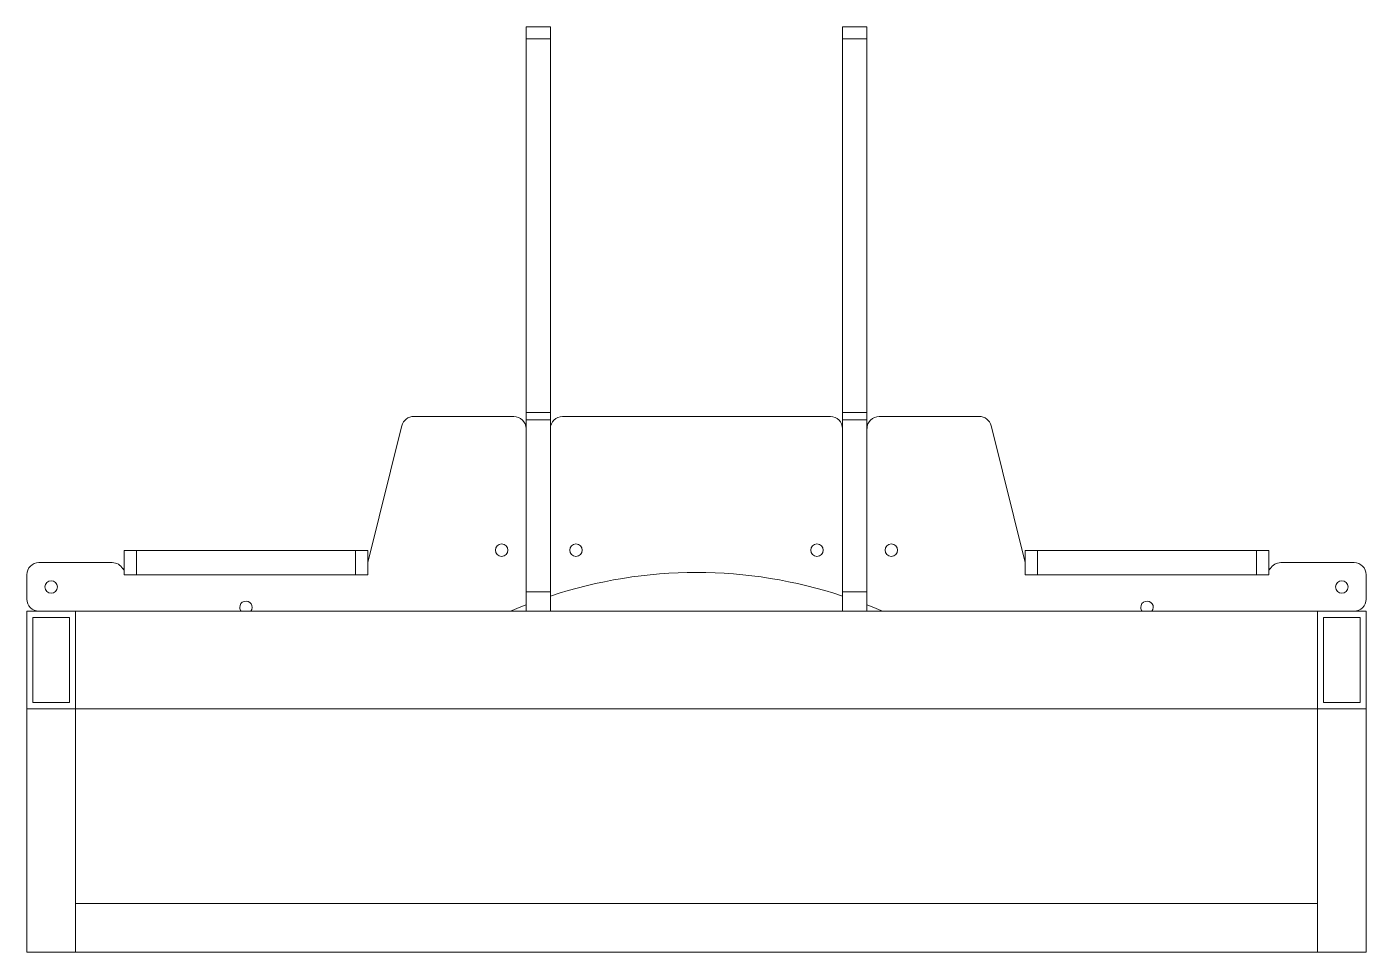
# Model space of a CAD drawing. Header units: inches. Extents: x 0.01 to 9.97, y 0 to 7.75.
# Drawn here: x 7.681 to 9.973, y 5.978 to 7.561 of the extents above; entities that cross this region are included whole.
import ezdxf

# ---------------------------------------------------------------- set-up
doc = ezdxf.new("R2010")
doc.units = ezdxf.units.IN
doc.header["$MEASUREMENT"] = 0

msp = doc.modelspace()

# ---------------------------------------------------------------- linework, layer by layer
at = {"color": 7, "linetype": 'Continuous', "lineweight": 15}
for p, q in [((8.5355, 7.5608), (8.5772, 7.5608)), ((8.5355, 7.54), (8.5355, 7.5608)), ((8.5772, 7.54), (8.5355, 7.54)), ((8.5355, 7.54), (8.5355, 6.9011)), ((8.5772, 7.5608), (8.5772, 7.54)), ((8.5772, 7.54), (8.5772, 6.9011)), ((9.0772, 7.5608), (9.1188, 7.5608)), ((9.0772, 7.54), (9.0772, 7.5608)), ((9.1188, 7.54), (9.0772, 7.54)), ((9.0772, 7.54), (9.0772, 6.9011)), ((9.1188, 7.5608), (9.1188, 7.54)), ((9.1188, 7.54), (9.1188, 6.9011)), ((8.5355, 6.9011), (8.5772, 6.9011)), ((8.5355, 6.8886), (8.5355, 6.9011)), ((8.5772, 6.9011), (8.5772, 6.8886)), ((9.0772, 6.9011), (9.1188, 6.9011)), ((9.0772, 6.8886), (9.0772, 6.9011)), ((9.1188, 6.9011), (9.1188, 6.8886)), ((8.2647, 6.6442), (8.3232, 6.8784)), ((8.3434, 6.8942), (8.5147, 6.8942)), ((8.5772, 6.8886), (8.5355, 6.8886)), ((8.5355, 6.8886), (8.5355, 6.594)), ((8.5772, 6.8886), (8.5772, 6.594)), ((8.598, 6.8942), (9.0563, 6.8942)), ((9.1188, 6.8886), (9.0772, 6.8886)), ((9.0772, 6.8886), (9.0772, 6.594)), ((9.1188, 6.8886), (9.1188, 6.594)), ((9.1397, 6.8942), (9.3109, 6.8942)), ((9.3311, 6.8784), (9.3897, 6.6442)), ((7.848, 6.6233), (7.848, 6.665)), ((7.848, 6.665), (7.8688, 6.665)), ((7.8688, 6.665), (7.8688, 6.6233)), ((8.2438, 6.665), (7.8688, 6.665)), ((8.2438, 6.6233), (8.2438, 6.665)), ((8.2438, 6.665), (8.2647, 6.665)), ((8.2647, 6.665), (8.2647, 6.6233)), ((9.3897, 6.6233), (9.3897, 6.665)), ((9.3897, 6.665), (9.4105, 6.665)), ((9.4105, 6.665), (9.4105, 6.6233)), ((9.4105, 6.665), (9.7855, 6.665)), ((9.7855, 6.6233), (9.7855, 6.665)), ((9.7855, 6.665), (9.8063, 6.665)), ((9.8063, 6.665), (9.8063, 6.6233)), ((7.6813, 6.5817), (7.6813, 6.6233)), ((7.7022, 6.6442), (7.8276, 6.6442)), ((7.8688, 6.6233), (7.848, 6.6233)), ((8.2438, 6.6233), (7.8688, 6.6233)), ((8.2647, 6.6233), (8.2438, 6.6233)), ((9.4105, 6.6233), (9.3897, 6.6233)), ((9.4105, 6.6233), (9.7855, 6.6233)), ((9.8063, 6.6233), (9.7855, 6.6233)), ((9.8268, 6.6442), (9.9522, 6.6442)), ((9.973, 6.6233), (9.973, 6.5817)), ((8.5355, 6.594), (8.5772, 6.594)), ((8.5355, 6.5608), (8.5355, 6.594)), ((8.5772, 6.594), (8.5772, 6.5608)), ((9.0772, 6.594), (9.1188, 6.594)), ((9.0772, 6.5608), (9.0772, 6.594)), ((9.1188, 6.594), (9.1188, 6.5608)), ((7.6813, 6.5608), (7.6813, 6.3942)), ((7.7647, 6.5608), (7.6813, 6.5608)), ((7.7647, 6.5608), (7.7647, 6.3942)), ((9.8897, 6.5608), (7.7647, 6.5608)), ((9.8897, 6.5608), (9.8897, 6.3942)), ((9.8897, 6.5608), (9.973, 6.5608)), ((9.973, 6.5608), (9.973, 6.3942)), ((7.7543, 6.5504), (7.6918, 6.5504)), ((7.6918, 6.5504), (7.6918, 6.4046)), ((7.7543, 6.4046), (7.7543, 6.5504)), ((9.9001, 6.5504), (9.9626, 6.5504)), ((9.9001, 6.4046), (9.9001, 6.5504)), ((9.9626, 6.5504), (9.9626, 6.4046)), ((7.6813, 6.3942), (7.6813, 5.9775)), ((7.6813, 6.3942), (7.7647, 6.3942)), ((7.6918, 6.4046), (7.7543, 6.4046)), ((7.7647, 6.3942), (7.7647, 5.9775)), ((9.8897, 6.3942), (7.7647, 6.3942)), ((9.8897, 6.3942), (9.8897, 5.9775)), ((9.8897, 6.3942), (9.973, 6.3942)), ((9.9626, 6.4046), (9.9001, 6.4046)), ((9.973, 6.3942), (9.973, 5.9775)), ((7.7647, 6.0608), (7.7647, 5.9775)), ((9.8897, 6.0608), (7.7647, 6.0608)), ((9.8897, 6.0608), (9.8897, 5.9775)), ((7.6813, 5.9775), (7.7647, 5.9775)), ((9.8897, 5.9775), (7.7647, 5.9775)), ((9.8897, 5.9775), (9.973, 5.9775))]:
    msp.add_line(p, q, dxfattribs=at)
at = {"color": 7, "linetype": 'Continuous', "lineweight": 15, "flags": 128}
for points in [[(7.848, 6.6304), (7.8471, 6.6315), (7.8456, 6.6338)], [(9.8088, 6.6338), (9.8072, 6.6315), (9.8063, 6.6304)], [(8.5355, 6.5718), (8.5267, 6.5682), (8.5092, 6.5608)], [(9.1452, 6.5608), (9.1277, 6.5682), (9.1188, 6.5718)]]:
    msp.add_lwpolyline(points, dxfattribs=at)
at = {"color": 7, "linetype": 'Continuous', "lineweight": 15}
for centre in [(8.4938, 6.6653), (8.621, 6.6653), (9.0333, 6.6653), (9.1605, 6.6653), (7.723, 6.6025), (9.9313, 6.6025)]:
    msp.add_circle(centre, 0.0107, dxfattribs=at)
for centre, radius, start, end in [((8.3434, 6.8733), 0.0208, 90, 165.9638), ((8.5147, 6.8733), 0.0208, 0, 90), ((8.598, 6.8733), 0.0208, 90, 180), ((9.0563, 6.8733), 0.0208, 0, 90), ((9.1397, 6.8733), 0.0208, 90, 180), ((9.3109, 6.8733), 0.0208, 14.0362, 90), ((7.7022, 6.6233), 0.0208, 90, 180), ((7.8276, 6.6233), 0.0208, 30, 90), ((8.8272, 5.8317), 0.7955, 71.6833, 108.3167), ((9.8268, 6.6233), 0.0208, 90, 150), ((9.9522, 6.6233), 0.0208, 0, 90), ((7.7022, 6.5817), 0.0208, 180, 270), ((8.0563, 6.5675), 0.0107, 321.4961, 180), ((9.598, 6.5675), 0.0107, 321.4961, 180), ((9.9522, 6.5817), 0.0208, 270, 0), ((8.0563, 6.5675), 0.0107, 180, 218.5039), ((9.598, 6.5675), 0.0107, 180, 218.5039)]:
    msp.add_arc(centre, radius, start, end, dxfattribs=at)

doc.saveas('drawing.dxf')
